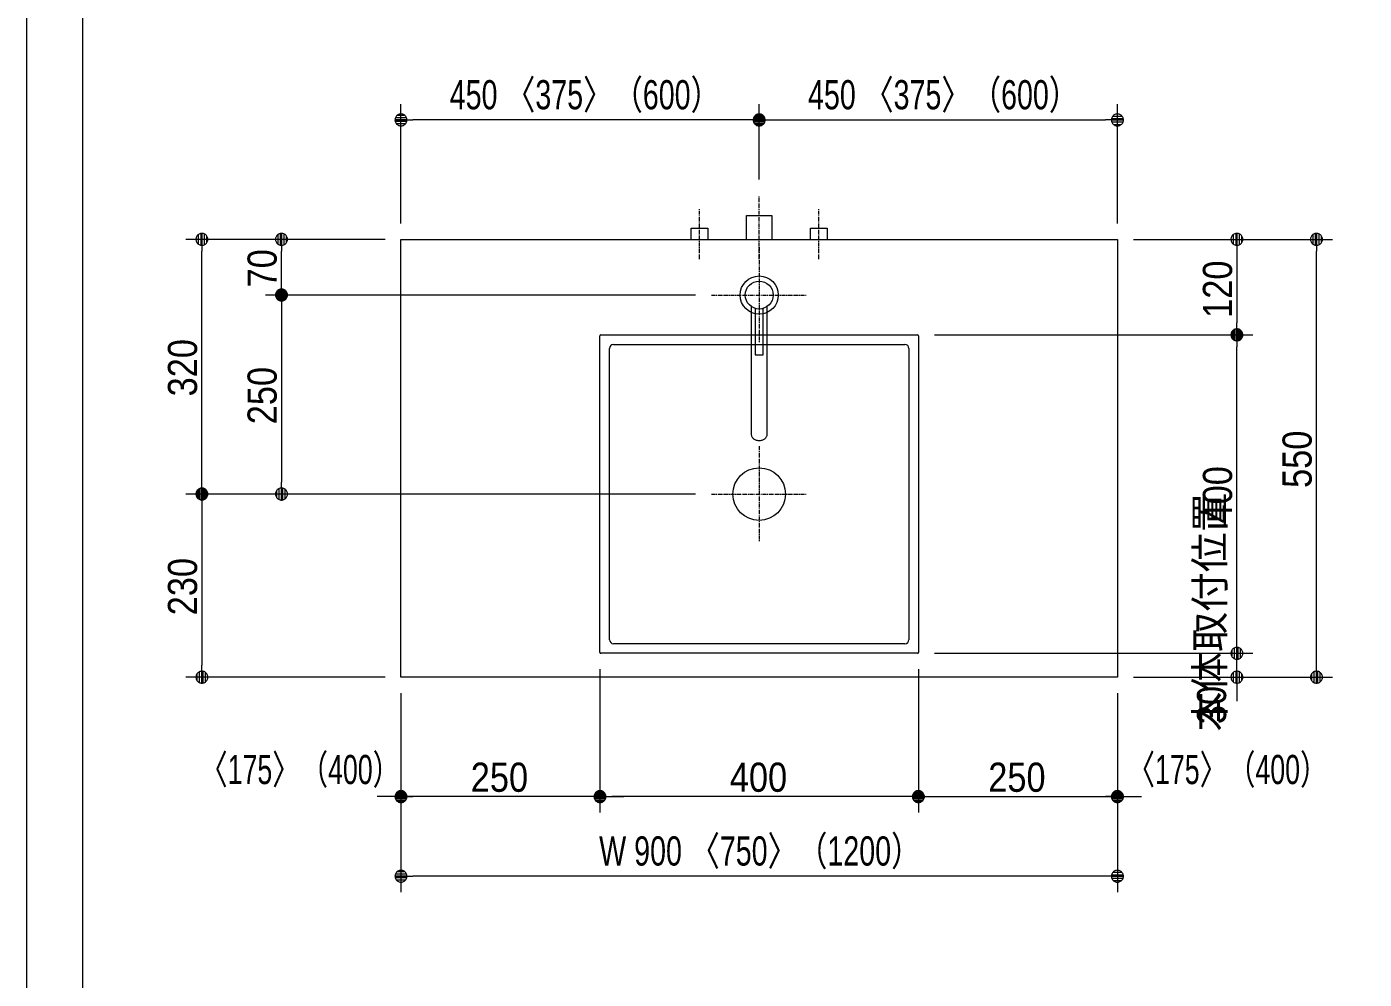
# Model space of a CAD drawing. Units: millimetres, scale not verified. Extents: x -6062 to 6062, y -3045 to 3045.
# Drawn here: x -5788 to -4108, y -799 to 397 of the extents above; entities that cross this region are included whole.
import ezdxf
from ezdxf.enums import TextEntityAlignment as Align

# ---------------------------------------------------------------- set-up
doc = ezdxf.new("R2010")
doc.units = ezdxf.units.MM
doc.header["$LTSCALE"] = 20
doc.linetypes.add('CHAIN1', pattern=[8, 5, -1, 1, -1])
for name, color, linetype, lineweight in [('0-0_1図面枠', 7, 'Continuous', 9), ('0-1_2寸法-1', 7, 'Continuous', 9), ('0-2_0', 7, 'Continuous', 9), ('0-3_2寸法-2', 7, 'Continuous', 9), ('0-5_5ボウル・キャビネット', 7, 'Continuous', 9), ('0-7_4給排水', 7, 'Continuous', 9)]:
    doc.layers.add(name, color=color, linetype=linetype, lineweight=lineweight)
doc.styles.add('ＭＳ Ｐゴシック', font='')
doc.styles.get('ＭＳ Ｐゴシック').set_extended_font_data('MS PGothic')

# ---------------------------------------------------------------- blocks, each defined once
blk = doc.blocks.new('グループ-2')
at = {"layer": '0-0_1図面枠'}
blk.add_lwpolyline([(-80000, 55400), (80000, 55400), (80000, -55400), (-80000, -55400)], close=True, dxfattribs=at)
blk = doc.blocks.new('図面枠')
at = {"layer": '0-0_1図面枠'}
blk.add_blockref('グループ-2', (0, 0), dxfattribs=at)
blk = doc.blocks.new('_Dot')
at = {"layer": '0-2_0'}
for p, q in [((-10, 0), (-20, 0)), ((9.78, 2), (-9.78, 2)), ((7.99, 6), (-7.99, 6)), ((9.16, -3.98), (-9.16, -3.98)), ((6, -7.98), (-6, -7.98))]:
    blk.add_line(p, q, dxfattribs=at)
for points in [[(10, 0), (9.92, 1.25), (9.69, 2.49), (9.3, 3.68), (8.76, 4.82), (8.09, 5.88), (7.29, 6.85), (6.37, 7.71), (5.36, 8.44), (4.26, 9.05), (3.09, 9.51), (1.87, 9.82), (0.63, 9.98), (-0.63, 9.98), (-1.87, 9.82), (-3.09, 9.51), (-4.26, 9.05), (-5.36, 8.44), (-6.37, 7.71), (-7.29, 6.85), (-8.09, 5.88), (-8.76, 4.82), (-9.3, 3.68), (-9.69, 2.49), (-9.92, 1.25), (-10, 0), (0, 0)], [(-10, 0), (-9.92, -1.25), (-9.69, -2.49), (-9.3, -3.68), (-8.76, -4.82), (-8.09, -5.88), (-7.29, -6.85), (-6.37, -7.71), (-5.36, -8.44), (-4.26, -9.05), (-3.09, -9.51), (-1.87, -9.82), (-0.63, -9.98), (0.63, -9.98), (1.87, -9.82), (3.09, -9.51), (4.26, -9.05), (5.36, -8.44), (6.37, -7.71), (7.29, -6.85), (8.09, -5.88), (8.76, -4.82), (9.3, -3.68), (9.69, -2.49), (9.92, -1.25), (10, 0), (0, 0)]]:
    blk.add_lwpolyline(points, close=True, dxfattribs=at)
blk = doc.blocks.new('グループ-6')
at = {"layer": '0-5_5ボウル・キャビネット'}
for p, q in [((-65600, -7780), (-65600, 180)), ((-65580, 200), (-57620, 200)), ((-57600, 180), (-57600, -7780)), ((-65360, -7460), (-65360, -140)), ((-65260, -40), (-57940, -40)), ((-57840, -140), (-57840, -7460)), ((-57940, -7560), (-65260, -7560)), ((-57620, -7800), (-65580, -7800))]:
    blk.add_line(p, q, dxfattribs=at)
at = {"layer": '0-5_5ボウル・キャビネット', "linetype": 'CHAIN1'}
for p, q in [((-61600, -2600), (-61600, -5000)), ((-62800, -3800), (-60400, -3800))]:
    blk.add_line(p, q, dxfattribs=at)
at = {"layer": '0-5_5ボウル・キャビネット'}
blk.add_circle((-61600, -3800), 660, dxfattribs=at)
for centre, radius, start, end in [((-65580, 180), 20, 90, 180), ((-57620, 180), 20, 0, 90), ((-65260, -140), 100, 90, 180), ((-57940, -140), 100, 0, 90), ((-65260, -7460), 100, 180, 270), ((-57940, -7460), 100, 270, 0), ((-65580, -7780), 20, 180, 270), ((-57620, -7780), 20, 270, 0)]:
    blk.add_arc(centre, radius, start, end, dxfattribs=at)
blk = doc.blocks.new('グループ-13')
at = {"layer": '0-7_4給排水', "linetype": 'CHAIN1'}
for p, q in [((-61600, 2400), (-61600, 0)), ((-61600, 2400), (-61600, 0)), ((-62800, 1200), (-60400, 1200)), ((-62800, 1200), (-60400, 1200))]:
    blk.add_line(p, q, dxfattribs=at)
at = {"layer": '0-7_4給排水'}
for points in [[(-61800, 912.8), (-61800, -2300), (-61799.2, -2313.8), (-61796.7, -2327.9), (-61792.3, -2342.2), (-61786, -2356.4), (-61777.7, -2370.4), (-61767.4, -2383.8), (-61755.3, -2396.6), (-61741.4, -2408.3), (-61726.1, -2418.9), (-61709.4, -2428.2), (-61691.9, -2436.1), (-61673.6, -2442.5), (-61655, -2447.3), (-61636.4, -2450.7), (-61618, -2452.6), (-61600, -2453.2), (-61582, -2452.6), (-61563.6, -2450.7), (-61545, -2447.3), (-61526.4, -2442.5), (-61508.1, -2436.1), (-61490.6, -2428.2), (-61473.9, -2418.9), (-61458.6, -2408.3), (-61444.7, -2396.6), (-61432.6, -2383.8), (-61422.3, -2370.4), (-61414, -2356.4), (-61407.7, -2342.2), (-61403.3, -2327.9), (-61400.8, -2313.8), (-61400, -2300), (-61400, 912.8)], [(-61800, 912.8), (-61800, -2300), (-61799.2, -2313.8), (-61796.7, -2327.9), (-61792.3, -2342.2), (-61786, -2356.4), (-61777.7, -2370.4), (-61767.4, -2383.8), (-61755.3, -2396.6), (-61741.4, -2408.3), (-61726.1, -2418.9), (-61709.4, -2428.2), (-61691.9, -2436.1), (-61673.6, -2442.5), (-61655, -2447.3), (-61636.4, -2450.7), (-61618, -2452.6), (-61600, -2453.2), (-61582, -2452.6), (-61563.6, -2450.7), (-61545, -2447.3), (-61526.4, -2442.5), (-61508.1, -2436.1), (-61490.6, -2428.2), (-61473.9, -2418.9), (-61458.6, -2408.3), (-61444.7, -2396.6), (-61432.6, -2383.8), (-61422.3, -2370.4), (-61414, -2356.4), (-61407.7, -2342.2), (-61403.3, -2327.9), (-61400.8, -2313.8), (-61400, -2300), (-61400, 912.8)], [(-61700, 864.6), (-61700, -300), (-61500, -300), (-61500, 864.6)], [(-61700, 864.6), (-61700, -300), (-61500, -300), (-61500, 864.6)]]:
    blk.add_lwpolyline(points, dxfattribs=at)
for radius in [480, 480, 350, 350]:
    blk.add_circle((-61600, 1200), radius, dxfattribs=at)
blk = doc.blocks.new('グループ-20')
at = {"layer": '0-7_4給排水', "linetype": 'CHAIN1'}
blk.add_line((-61600, 2100), (-61600, 3700), dxfattribs=at)
at = {"layer": '0-7_4給排水'}
blk.add_lwpolyline([(-61920, 2600), (-61920, 3200), (-61280, 3200), (-61280, 2600)], dxfattribs=at)
blk = doc.blocks.new('止水栓_平面_W75')
at = {"layer": '0-7_4給排水', "linetype": 'CHAIN1'}
for p, q in [((-1500, -500), (-1500, 780)), ((1500, -500), (1500, 780))]:
    blk.add_line(p, q, dxfattribs=at)
at = {"layer": '0-7_4給排水'}
for points in [[(-1710, 0), (-1710, 280), (-1290, 280), (-1290, 0)], [(1290, 0), (1290, 280), (1710, 280), (1710, 0)]]:
    blk.add_lwpolyline(points, dxfattribs=at)

msp = doc.modelspace()

# ---------------------------------------------------------------- linework, layer by layer
at = {"layer": '0-0_1図面枠'}
msp.add_line((-5717.5, 1750), (-5717.5, -2420), dxfattribs=at)
at = {"layer": '0-1_2寸法-1'}
for p, q in [((-5317.5, 150), (-5317.5, 300)), ((-4867.5, 205), (-4867.5, 300)), ((-4867.5, 205), (-4867.5, 300)), ((-4417.5, 150), (-4417.5, 300)), ((-4882.51, 280), (-5302.49, 280)), ((-4852.49, 280), (-4432.51, 280)), ((-5487.5, 130), (-5587.5, 130)), ((-5337.5, 130), (-5487.5, 130)), ((-4397.5, 130), (-4247.5, 130)), ((-4247.5, 130), (-4147.5, 130)), ((-5567.5, -174.99), (-5567.5, 114.99)), ((-5467.5, 75.01), (-5467.5, 114.99)), ((-4267.5, 114.99), (-4267.5, 25.01)), ((-4167.5, -404.99), (-4167.5, 114.99)), ((-4947.5, 60), (-5487.5, 60)), ((-4947.5, 60), (-5487.5, 60)), ((-5467.5, 44.99), (-5467.5, -174.99)), ((-4647.5, 10), (-4247.5, 10)), ((-4397.5, 10), (-4247.5, 10)), ((-4267.5, -374.99), (-4267.5, -5.01)), ((-5487.5, -190), (-5587.5, -190)), ((-5487.5, -190), (-5587.5, -190)), ((-4947.5, -190), (-5487.5, -190)), ((-5567.5, -205.01), (-5567.5, -404.99)), ((-4647.5, -390), (-4247.5, -390)), ((-5337.5, -420), (-5587.5, -420)), ((-5067.5, -410), (-5067.5, -590)), ((-4667.5, -410), (-4667.5, -590)), ((-4247.5, -420), (-4147.5, -420)), ((-5317.5, -440), (-5317.5, -590)), ((-5067.5, -440), (-5067.5, -590)), ((-4667.5, -440), (-4667.5, -590)), ((-4417.5, -440), (-4417.5, -590)), ((-5082.51, -570), (-5302.49, -570)), ((-4682.51, -570), (-5052.49, -570)), ((-4652.49, -570), (-4432.51, -570)), ((-5317.5, -590), (-5317.5, -690)), ((-4417.5, -590), (-4417.5, -690)), ((-4432.51, -670), (-5302.49, -670))]:
    msp.add_line(p, q, dxfattribs=at)
at = {"layer": '0-3_2寸法-2'}
for p, q in [((-4267.5, -374.99), (-4267.5, -359.99)), ((-4397.5, -390), (-4247.5, -390)), ((-4267.5, -420), (-4267.5, -390)), ((-4397.5, -420), (-4247.5, -420)), ((-4267.5, -435.01), (-4267.5, -450.01)), ((-5317.5, -440), (-5317.5, -590)), ((-5067.5, -440), (-5067.5, -590)), ((-4667.5, -440), (-4667.5, -590)), ((-4417.5, -440), (-4417.5, -590)), ((-5332.51, -570), (-5347.51, -570)), ((-5067.5, -570), (-5317.5, -570)), ((-5052.49, -570), (-5037.49, -570)), ((-4682.51, -570), (-4697.51, -570)), ((-4667.5, -570), (-4417.5, -570)), ((-4402.49, -570), (-4387.49, -570))]:
    msp.add_line(p, q, dxfattribs=at)
at = {"layer": '0-5_5ボウル・キャビネット'}
msp.add_lwpolyline([(-5317.5, 130), (-4417.5, 130), (-4417.5, -420), (-5317.5, -420)], close=True, dxfattribs=at)

# ---------------------------------------------------------------- block references
at = {"layer": '0-0_1図面枠', "xscale": 0.05, "yscale": 0.05}
msp.add_blockref('図面枠', (-1787.5, 0), dxfattribs=at)
at = {"layer": '0-1_2寸法-1', "xscale": 0.7503418, "yscale": 0.7503418}
for p, rotation in [((-5317.5, 280), 180), ((-4867.5, 280), 180), ((-5567.5, 130), 90), ((-5467.5, 130), 90), ((-4267.5, 130), 90), ((-4167.5, 130), 90), ((-5467.5, 60), 270), ((-5467.5, 60), 90), ((-4267.5, 10), 270), ((-4267.5, 10), 90), ((-5567.5, -190), 270), ((-5567.5, -190), 90), ((-5467.5, -190), 270), ((-4267.5, -390), 270), ((-5567.5, -420), 270), ((-4167.5, -420), 270), ((-5317.5, -570), 180), ((-5067.5, -570), 180), ((-4667.5, -570), 180), ((-5317.5, -670), 180)]:
    msp.add_blockref('_Dot', p, dxfattribs=dict(at, rotation=rotation))
for p in [(-4867.5, 280), (-4417.5, 280), (-5067.5, -570), (-4667.5, -570), (-4417.5, -570), (-4417.5, -670)]:
    msp.add_blockref('_Dot', p, dxfattribs=at)
at = {"layer": '0-3_2寸法-2', "xscale": 0.7503418, "yscale": 0.7503418}
for p, rotation in [((-4267.5, -390), 270), ((-4267.5, -420), 90), ((-5067.5, -570), 180), ((-4417.5, -570), 180)]:
    msp.add_blockref('_Dot', p, dxfattribs=dict(at, rotation=rotation))
for p in [(-5317.5, -570), (-4667.5, -570)]:
    msp.add_blockref('_Dot', p, dxfattribs=at)
at = {"layer": '0-5_5ボウル・キャビネット', "xscale": 0.05, "yscale": 0.05}
msp.add_blockref('グループ-6', (-1787.5, 0), dxfattribs=at)
at = {"layer": '0-7_4給排水', "xscale": 0.05, "yscale": 0.05}
for name, p in [('グループ-20', (-1787.5, 0)), ('止水栓_平面_W75', (-4867.5, 130)), ('グループ-13', (-1787.5, 0))]:
    msp.add_blockref(name, p, dxfattribs=at)

# ---------------------------------------------------------------- texts
at = {"layer": '0-1_2寸法-1', "style": 'ＭＳ Ｐゴシック'}
for s, height, width, p in [('450 〈375〉（600）', 36.66, 0.75, (-5256.19, 282.35)), ('450 〈375〉（600）', 36.66, 0.75, (-4806.19, 282.35)), ('250', 36.66, 0.9, (-5229.78, -574.96)), ('400', 36.66, 0.9, (-4904.39, -574.96)), ('250', 36.66, 0.9, (-4579.78, -574.96)), ('W 900 〈750〉（1200）', 36.69, 0.75, (-5068.55, -667.65))]:
    msp.add_text(s, height=height, dxfattribs=dict(at, width=width)).set_placement(p, align=Align.BOTTOM_LEFT)
at = {"layer": '0-1_2寸法-1', "style": 'ＭＳ Ｐゴシック', "width": 0.9}
for s, p in [('70', (-5462.54, 69.63)), ('120', (-4262.54, 31.39)), ('320', (-5562.54, -67.28)), ('250', (-5462.54, -102.28)), ('550', (-4162.54, -182.28)), ('400', (-4262.54, -226.89)), ('230', (-5562.54, -342.28))]:
    msp.add_text(s, height=36.66, rotation=90, dxfattribs=at).set_placement(p, align=Align.BOTTOM_LEFT)
at = {"layer": '0-3_2寸法-2', "style": 'ＭＳ Ｐゴシック'}
msp.add_text('本体取付位置', height=36.66, rotation=90, dxfattribs=at).set_placement((-4272.19, -488.14), align=Align.BOTTOM_LEFT)
at = {"layer": '0-3_2寸法-2', "style": 'ＭＳ Ｐゴシック', "width": 0.9}
msp.add_text('30', height=36.66, rotation=90, dxfattribs=at).set_placement((-4269.98, -478.98), align=Align.BOTTOM_LEFT)
at = {"layer": '0-3_2寸法-2', "style": 'ＭＳ Ｐゴシック', "width": 0.7}
for p in [(-5570.2, -565.31), (-4405.34, -565.31)]:
    msp.add_text('〈175〉（400）', height=36.69, dxfattribs=at).set_placement(p, align=Align.BOTTOM_LEFT)

doc.saveas('drawing.dxf')
